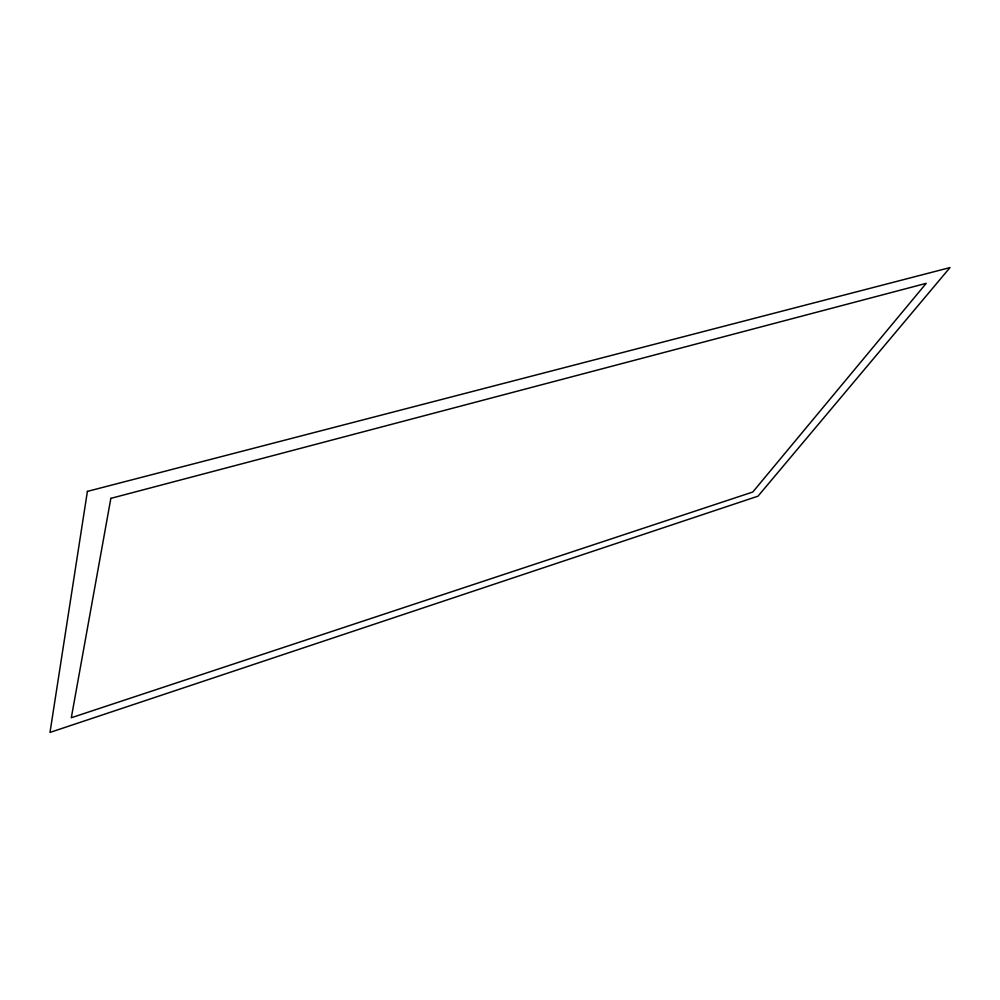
<?xml version="1.0" encoding="UTF-8"?>
<svg xmlns="http://www.w3.org/2000/svg" width="1000" height="1000" viewBox="0 0 1000 1000"><rect width="100%" height="100%" fill="white"/><g stroke="black" fill="none" stroke-linecap="round" stroke-linejoin="round"><path stroke-width="1.5" d="M87.4 491.388L50 732.412L758.012 496.163L950 267.587L87.4 491.388M110.85 498.363L71.312 717.738L752.8 492.013L926.225 283.337L110.85 498.363"/></g></svg>
